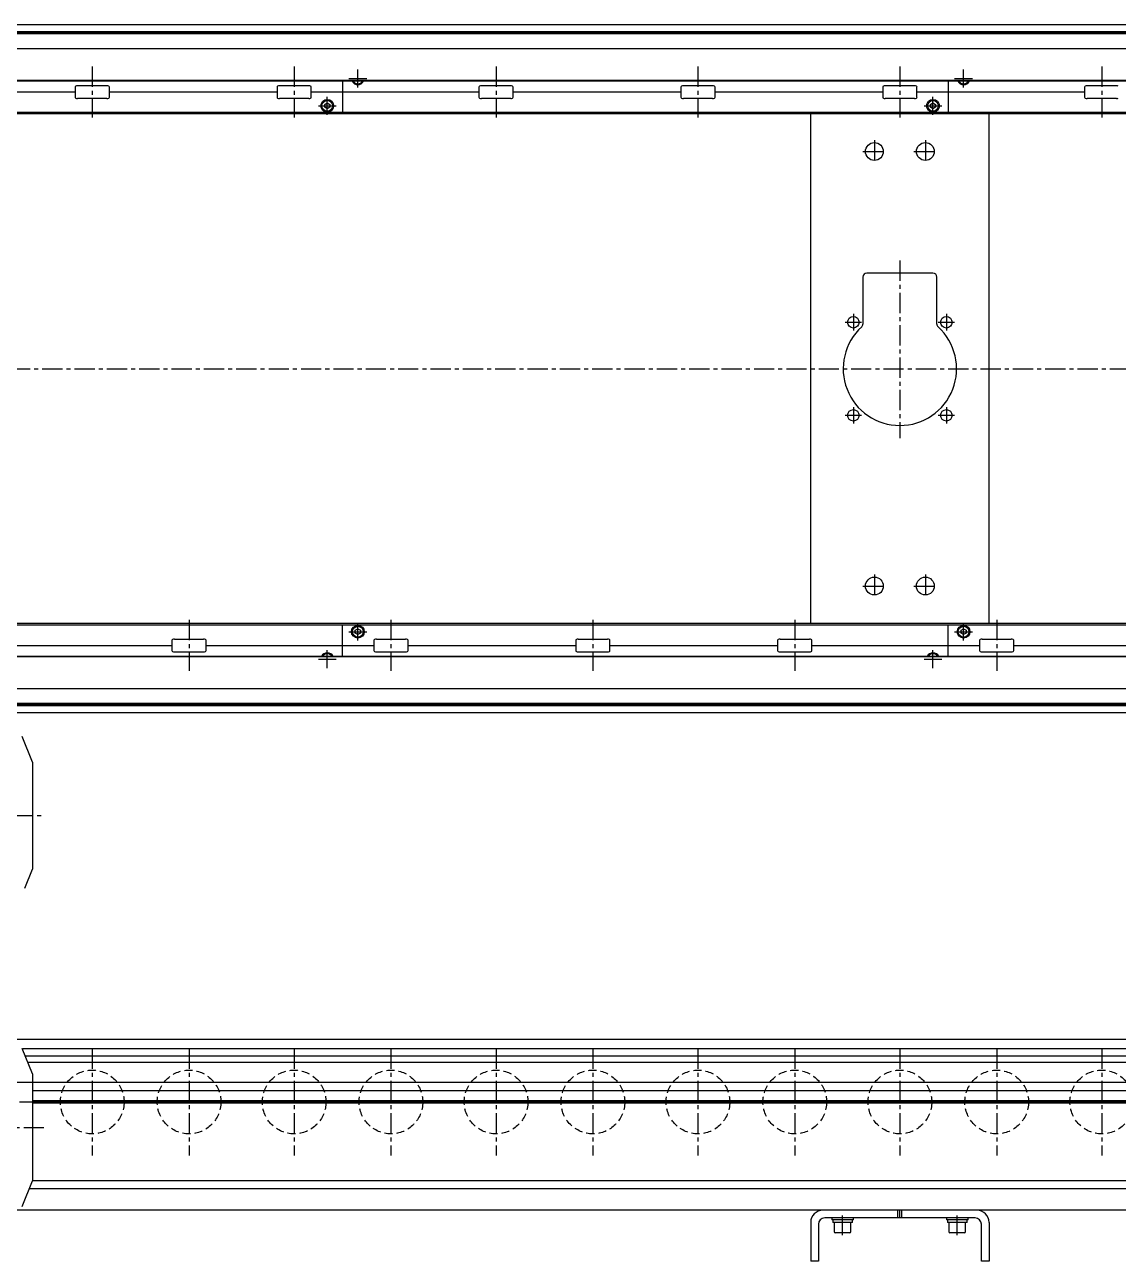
# Model space of a CAD drawing. Extents: x -10 to 3073, y -8 to 1051.
# Drawn here: x 676 to 1535, y 28 to 998 of the extents above; entities that cross this region are included whole.
import ezdxf

# ---------------------------------------------------------------- set-up
doc = ezdxf.new("R2010")
doc.units = 0
doc.header["$LTSCALE"] = 0.5
doc.linetypes.add('CENTER', pattern=[50.8, 31.75, -6.35, 6.35, -6.35])
doc.linetypes.add('DASHED', pattern=[19.05, 12.7, -6.35])
for name, color, linetype in [('MSM_CENTER', 1, 'CENTER'), ('MSM_CONTINUOUS', 7, 'CONTINUOUS'), ('MSM_DASHED', 4, 'DASHED')]:
    doc.layers.add(name, color=color, linetype=linetype)

msp = doc.modelspace()

# ---------------------------------------------------------------- linework, layer by layer
at = {"layer": 'MSM_CENTER'}
for p, q in [((729.25, 965.5), (729.25, 925.5)), ((887.75, 965.5), (887.75, 925.5)), ((937.75, 949.25), (937.75, 963.25)), ((1046.25, 965.5), (1046.25, 925.5)), ((1204.75, 965.5), (1204.75, 925.5)), ((1363.25, 965.5), (1363.25, 925.5)), ((1413.25, 949.25), (1413.25, 963.25)), ((1521.75, 965.5), (1521.75, 925.5)), ((930.75, 956.25), (944.75, 956.25)), ((1406.25, 956.25), (1420.25, 956.25)), ((913.75, 927.75), (913.75, 941.75)), ((1389.25, 927.75), (1389.25, 941.75)), ((906.75, 934.75), (920.75, 934.75)), ((1382.25, 934.75), (1396.25, 934.75)), ((1343.25, 907.9), (1343.25, 889.9)), ((1383.25, 907.9), (1383.25, 889.9)), ((1334.25, 898.9), (1352.25, 898.9)), ((1374.25, 898.9), (1392.25, 898.9)), ((1363.25, 813.4), (1363.25, 673.9)), ((1326.75, 771.4), (1326.75, 758.4)), ((1399.75, 771.4), (1399.75, 758.4)), ((1320.25, 764.9), (1333.25, 764.9)), ((1393.25, 764.9), (1406.25, 764.9)), ((359.75, 728.4), (2365.85, 728.4)), ((1320.25, 691.9), (1333.25, 691.9)), ((1326.75, 698.4), (1326.75, 685.4)), ((1393.25, 691.9), (1406.25, 691.9)), ((1399.75, 698.4), (1399.75, 685.4)), ((1343.25, 566.9), (1343.25, 548.9)), ((1383.25, 566.9), (1383.25, 548.9)), ((1334.25, 557.9), (1352.25, 557.9)), ((1374.25, 557.9), (1392.25, 557.9)), ((805.25, 531.3), (805.25, 491.3)), ((937.75, 515.05), (937.75, 529.05)), ((963.75, 531.3), (963.75, 491.3)), ((1122.25, 531.3), (1122.25, 491.3)), ((1280.75, 531.3), (1280.75, 491.3)), ((1413.25, 515.05), (1413.25, 529.05)), ((1439.25, 531.3), (1439.25, 491.3)), ((930.75, 522.05), (944.75, 522.05)), ((1406.25, 522.05), (1420.25, 522.05)), ((913.75, 493.55), (913.75, 507.55)), ((1389.25, 493.55), (1389.25, 507.55)), ((906.75, 500.55), (920.75, 500.55)), ((1382.25, 500.55), (1396.25, 500.55)), ((362.25, 377.75), (692.25, 377.75)), ((729.25, 195), (729.25, 111)), ((805.25, 195), (805.25, 111)), ((887.75, 195), (887.75, 111)), ((963.75, 195), (963.75, 111)), ((1046.25, 195), (1046.25, 111)), ((1122.25, 195), (1122.25, 111)), ((1204.75, 195), (1204.75, 111)), ((1280.75, 195), (1280.75, 111)), ((1363.25, 195), (1363.25, 111)), ((1439.25, 195), (1439.25, 111)), ((1521.75, 195), (1521.75, 111)), ((367.25, 153), (2356.25, 153)), ((472.25, 133), (692.25, 133)), ((1318.25, 48.4), (1318.25, 64)), ((1408.25, 48.4), (1408.25, 64))]:
    msp.add_line(p, q, dxfattribs=at)
at = {"layer": 'MSM_CONTINUOUS'}
for p, q in [((2355.85, 998.4), (370.65, 998.4)), ((2354.25, 998.35), (372.25, 998.35)), ((2329.58, 992.92), (396.92, 992.92)), ((2329.58, 991.18), (396.92, 991.18)), ((2329.5, 992.05), (397, 992.05)), ((2354.25, 979.55), (372.25, 979.55)), ((2354.25, 954.15), (372.25, 954.15)), ((2354.25, 954.55), (422.25, 954.55)), ((925.75, 954.15), (925.75, 929.4)), ((937.75, 953.94), (937.39, 954.15)), ((938.11, 954.15), (937.75, 953.94)), ((1401.25, 954.15), (1401.25, 929.4)), ((1413.25, 953.94), (1412.89, 954.15)), ((1413.61, 954.15), (1413.25, 953.94)), ((715.81, 945.5), (584.19, 945.5)), ((715.81, 949.5), (715.81, 941.5)), ((740.72, 950.5), (717.78, 950.5)), ((742.69, 941.5), (742.69, 949.5)), ((874.31, 945.5), (742.69, 945.5)), ((874.31, 949.5), (874.31, 941.5)), ((899.22, 950.5), (876.28, 950.5)), ((901.19, 941.5), (901.19, 949.5)), ((1032.81, 945.5), (901.19, 945.5)), ((1032.81, 949.5), (1032.81, 941.5)), ((1057.72, 950.5), (1034.78, 950.5)), ((1059.69, 941.5), (1059.69, 949.5)), ((1191.31, 945.5), (1059.69, 945.5)), ((1191.31, 949.5), (1191.31, 941.5)), ((1216.22, 950.5), (1193.28, 950.5)), ((1218.19, 941.5), (1218.19, 949.5)), ((1349.81, 945.5), (1218.19, 945.5)), ((1349.81, 949.5), (1349.81, 941.5)), ((1374.72, 950.5), (1351.78, 950.5)), ((1376.69, 941.5), (1376.69, 949.5)), ((1508.31, 945.5), (1376.69, 945.5)), ((1508.31, 949.5), (1508.31, 941.5)), ((1533.22, 950.5), (1510.28, 950.5)), ((740.72, 940.5), (717.78, 940.5)), ((899.22, 940.5), (876.28, 940.5)), ((911.75, 935.9), (913.75, 937.06)), ((911.75, 933.6), (911.75, 935.9)), ((913.75, 932.44), (911.75, 933.6)), ((913.75, 937.06), (915.75, 935.9)), ((915.75, 933.6), (913.75, 932.44)), ((915.75, 935.9), (915.75, 933.6)), ((1057.72, 940.5), (1034.78, 940.5)), ((1216.22, 940.5), (1193.28, 940.5)), ((1374.72, 940.5), (1351.78, 940.5)), ((1387.25, 935.9), (1389.25, 937.06)), ((1387.25, 933.6), (1387.25, 935.9)), ((1389.25, 932.44), (1387.25, 933.6)), ((1389.25, 937.06), (1391.25, 935.9)), ((1391.25, 933.6), (1389.25, 932.44)), ((1391.25, 935.9), (1391.25, 933.6)), ((1533.22, 940.5), (1510.28, 940.5)), ((2352.25, 929.4), (450.25, 929.4)), ((2355.85, 928.4), (450.25, 928.4)), ((1293.25, 528.4), (1293.25, 928.4)), ((1433.25, 528.4), (1433.25, 928.4)), ((1334.25, 800.4), (1334.25, 763.5)), ((1389.25, 803.4), (1337.25, 803.4)), ((1392.25, 763.5), (1392.25, 800.4)), ((2355.85, 528.4), (450.25, 528.4)), ((450.25, 527.4), (2352.25, 527.4)), ((925.75, 502.65), (925.75, 527.4)), ((935.75, 523.2), (937.75, 524.36)), ((937.75, 524.36), (939.75, 523.2)), ((1401.25, 502.65), (1401.25, 527.4)), ((1411.25, 523.2), (1413.25, 524.36)), ((1413.25, 524.36), (1415.25, 523.2)), ((791.81, 515.3), (791.81, 507.3)), ((793.78, 516.3), (816.72, 516.3)), ((818.69, 507.3), (818.69, 515.3)), ((935.75, 520.9), (935.75, 523.2)), ((937.75, 519.74), (935.75, 520.9)), ((939.75, 520.9), (937.75, 519.74)), ((939.75, 523.2), (939.75, 520.9)), ((950.31, 515.3), (950.31, 507.3)), ((952.28, 516.3), (975.22, 516.3)), ((977.19, 507.3), (977.19, 515.3)), ((1108.81, 515.3), (1108.81, 507.3)), ((1110.78, 516.3), (1133.72, 516.3)), ((1135.69, 507.3), (1135.69, 515.3)), ((1267.31, 515.3), (1267.31, 507.3)), ((1269.28, 516.3), (1292.22, 516.3)), ((1294.19, 507.3), (1294.19, 515.3)), ((1411.25, 520.9), (1411.25, 523.2)), ((1413.25, 519.74), (1411.25, 520.9)), ((1415.25, 520.9), (1413.25, 519.74)), ((1415.25, 523.2), (1415.25, 520.9)), ((1425.81, 515.3), (1425.81, 507.3)), ((1427.78, 516.3), (1450.72, 516.3)), ((1452.69, 507.3), (1452.69, 515.3)), ((660.19, 511.3), (791.81, 511.3)), ((793.78, 506.3), (816.72, 506.3)), ((818.69, 511.3), (950.31, 511.3)), ((952.28, 506.3), (975.22, 506.3)), ((977.19, 511.3), (1108.81, 511.3)), ((1110.78, 506.3), (1133.72, 506.3)), ((1135.69, 511.3), (1267.31, 511.3)), ((1269.28, 506.3), (1292.22, 506.3)), ((1294.19, 511.3), (1425.81, 511.3)), ((1427.78, 506.3), (1450.72, 506.3)), ((1452.69, 511.3), (1584.31, 511.3)), ((2354.25, 502.65), (372.25, 502.65)), ((2354.25, 502.25), (422.25, 502.25)), ((913.39, 502.65), (913.75, 502.86)), ((913.75, 502.86), (914.11, 502.65)), ((1388.89, 502.65), (1389.25, 502.86)), ((1389.25, 502.86), (1389.61, 502.65)), ((2354.25, 477.25), (372.25, 477.25)), ((2355.85, 458.4), (370.65, 458.4)), ((2354.25, 458.45), (372.25, 458.45)), ((2329.58, 465.62), (396.92, 465.62)), ((2329.58, 463.88), (396.92, 463.88)), ((2329.5, 464.75), (397, 464.75)), ((682.25, 419.75), (674.25, 439.75)), ((682.25, 419.75), (682.25, 335.75)), ((676.25, 320.75), (682.25, 335.75)), ((2354.25, 202), (372.25, 202)), ((682.25, 175), (674.25, 195)), ((2354.25, 194.6), (674.41, 194.6)), ((2238.25, 189), (676.65, 189)), ((2238.25, 184), (678.65, 184)), ((682.25, 175), (682.25, 91)), ((2138.25, 168.25), (667.25, 168.25)), ((2138.25, 161.75), (682.25, 161.75)), ((2138.25, 153.87), (682.25, 153.87)), ((2138.25, 153), (682.25, 153)), ((2138.25, 152.13), (682.25, 152.13)), ((674.25, 71), (682.25, 91)), ((2138.25, 91.25), (682.25, 91.25)), ((2138.25, 84.75), (679.75, 84.75)), ((2355.85, 68), (472.25, 68)), ((1361.75, 62), (1361.75, 68)), ((1363.25, 62), (1363.25, 68)), ((1364.75, 62), (1364.75, 68)), ((1293.25, 58.5), (1293.25, 28)), ((1422.25, 62), (1304.25, 62)), ((1309.75, 62), (1309.75, 60.4)), ((1326.75, 60.4), (1309.75, 60.4)), ((1310.55, 60.4), (1310.55, 58.4)), ((1325.95, 58.4), (1310.55, 58.4)), ((1311.75, 58.4), (1311.75, 51.2)), ((1324.75, 51.2), (1324.75, 58.4)), ((1325.95, 58.4), (1325.95, 60.4)), ((1326.75, 60.4), (1326.75, 62)), ((1399.75, 62), (1399.75, 60.4)), ((1416.75, 60.4), (1399.75, 60.4)), ((1400.55, 60.4), (1400.55, 58.4)), ((1415.95, 58.4), (1400.55, 58.4)), ((1401.75, 58.4), (1401.75, 51.2)), ((1414.75, 51.2), (1414.75, 58.4)), ((1415.95, 58.4), (1415.95, 60.4)), ((1416.75, 60.4), (1416.75, 62)), ((1433.25, 58.5), (1433.25, 28)), ((1299.25, 57), (1299.25, 28)), ((1323.95, 50.4), (1312.55, 50.4)), ((1413.95, 50.4), (1402.55, 50.4)), ((1427.25, 28), (1427.25, 57)), ((1299.25, 28), (1293.25, 28)), ((1433.25, 28), (1427.25, 28))]:
    msp.add_line(p, q, dxfattribs=at)
for centre, radius in [((913.75, 934.75), 5), ((913.75, 934.75), 4.25), ((1389.25, 934.75), 5), ((1389.25, 934.75), 4.25), ((1343.25, 898.9), 7), ((1383.25, 898.9), 7), ((1326.75, 764.9), 4.5), ((1399.75, 764.9), 4.5), ((1326.75, 691.9), 4.5), ((1399.75, 691.9), 4.5), ((1343.25, 557.9), 7), ((1383.25, 557.9), 7), ((937.75, 522.05), 5), ((937.75, 522.05), 4.25), ((1413.25, 522.05), 5), ((1413.25, 522.05), 4.25)]:
    msp.add_circle(centre, radius, dxfattribs=at)
for centre, radius, start, end in [((937.75, 956.25), 5, 204.83459, 335.16541), ((937.75, 956.25), 4.25, 209.61158, 330.38842), ((1413.25, 956.25), 5, 204.83459, 335.16541), ((1413.25, 956.25), 4.25, 209.61158, 330.38842), ((716.68, 949.38), 0.882, 115.53281, 172.10275), ((716.68, 941.62), 0.882, 187.89725, 244.46719), ((717.76, 947.09), 3.41, 89.66873, 115.24537), ((740.74, 947.09), 3.41, 64.75463, 90.33127), ((741.82, 949.38), 0.882, 7.89725, 64.46719), ((741.82, 941.62), 0.882, 295.53281, 352.10275), ((875.18, 949.38), 0.882, 115.53281, 172.10275), ((875.18, 941.62), 0.882, 187.89725, 244.46719), ((876.26, 947.09), 3.41, 89.66873, 115.24537), ((899.24, 947.09), 3.41, 64.75463, 90.33127), ((900.32, 949.38), 0.882, 7.89725, 64.46719), ((900.32, 941.62), 0.882, 295.53281, 352.10275), ((1033.68, 949.38), 0.882, 115.53281, 172.10275), ((1033.68, 941.62), 0.882, 187.89725, 244.46719), ((1034.76, 947.09), 3.41, 89.66873, 115.24537), ((1057.74, 947.09), 3.41, 64.75463, 90.33127), ((1058.82, 949.38), 0.882, 7.89725, 64.46719), ((1058.82, 941.62), 0.882, 295.53281, 352.10275), ((1192.18, 949.38), 0.882, 115.53281, 172.10275), ((1192.18, 941.62), 0.882, 187.89725, 244.46719), ((1193.26, 947.09), 3.41, 89.66873, 115.24537), ((1216.24, 947.09), 3.41, 64.75463, 90.33127), ((1217.32, 949.38), 0.882, 7.89725, 64.46719), ((1217.32, 941.62), 0.882, 295.53281, 352.10275), ((1350.68, 949.38), 0.882, 115.53281, 172.10275), ((1350.68, 941.62), 0.882, 187.89725, 244.46719), ((1351.76, 947.09), 3.41, 89.66873, 115.24537), ((1374.74, 947.09), 3.41, 64.75463, 90.33127), ((1375.82, 949.38), 0.882, 7.89725, 64.46719), ((1375.82, 941.62), 0.882, 295.53281, 352.10275), ((1509.18, 949.38), 0.882, 115.53281, 172.10275), ((1509.18, 941.62), 0.882, 187.89725, 244.46719), ((1510.26, 947.09), 3.41, 89.66873, 115.24537), ((1533.24, 947.09), 3.41, 64.75463, 90.33127), ((717.76, 943.91), 3.41, 244.75463, 270.33127), ((740.74, 943.91), 3.41, 269.66873, 295.24537), ((876.26, 943.91), 3.41, 244.75463, 270.33127), ((899.24, 943.91), 3.41, 269.66873, 295.24537), ((1034.76, 943.91), 3.41, 244.75463, 270.33127), ((1057.74, 943.91), 3.41, 269.66873, 295.24537), ((1193.26, 943.91), 3.41, 244.75463, 270.33127), ((1216.24, 943.91), 3.41, 269.66873, 295.24537), ((1351.76, 943.91), 3.41, 244.75463, 270.33127), ((1374.74, 943.91), 3.41, 269.66873, 295.24537), ((1510.26, 943.91), 3.41, 244.75463, 270.33127), ((1533.24, 943.91), 3.41, 269.66873, 295.24537), ((1337.25, 800.4), 3, 90, 180), ((1389.25, 800.4), 3, 0, 90), ((1363.25, 728.4), 44.5, 132.35205, 47.64795), ((1331.25, 763.5), 3, 312.35205, 360), ((1395.25, 763.5), 3, 180, 227.64795), ((792.68, 515.18), 0.882, 115.53281, 172.10275), ((793.76, 512.89), 3.41, 89.66873, 115.24537), ((816.74, 512.89), 3.41, 64.75463, 90.33127), ((817.82, 515.18), 0.882, 7.89725, 64.46719), ((951.18, 515.18), 0.882, 115.53281, 172.10275), ((952.26, 512.89), 3.41, 89.66873, 115.24537), ((975.24, 512.89), 3.41, 64.75463, 90.33127), ((976.32, 515.18), 0.882, 7.89725, 64.46719), ((1109.68, 515.18), 0.882, 115.53281, 172.10275), ((1110.76, 512.89), 3.41, 89.66873, 115.24537), ((1133.74, 512.89), 3.41, 64.75463, 90.33127), ((1134.82, 515.18), 0.882, 7.89725, 64.46719), ((1268.18, 515.18), 0.882, 115.53281, 172.10275), ((1269.26, 512.89), 3.41, 89.66873, 115.24537), ((1292.24, 512.89), 3.41, 64.75463, 90.33127), ((1293.32, 515.18), 0.882, 7.89725, 64.46719), ((1426.68, 515.18), 0.882, 115.53281, 172.10275), ((1427.76, 512.89), 3.41, 89.66873, 115.24537), ((1450.74, 512.89), 3.41, 64.75463, 90.33127), ((1451.82, 515.18), 0.882, 7.89725, 64.46719), ((792.68, 507.42), 0.882, 187.89725, 244.46719), ((793.76, 509.71), 3.41, 244.75463, 270.33127), ((816.74, 509.71), 3.41, 269.66873, 295.24537), ((817.82, 507.42), 0.882, 295.53281, 352.10275), ((913.75, 500.55), 5, 24.83459, 155.16541), ((913.75, 500.55), 4.25, 29.61158, 150.38842), ((951.18, 507.42), 0.882, 187.89725, 244.46719), ((952.26, 509.71), 3.41, 244.75463, 270.33127), ((975.24, 509.71), 3.41, 269.66873, 295.24537), ((976.32, 507.42), 0.882, 295.53281, 352.10275), ((1109.68, 507.42), 0.882, 187.89725, 244.46719), ((1110.76, 509.71), 3.41, 244.75463, 270.33127), ((1133.74, 509.71), 3.41, 269.66873, 295.24537), ((1134.82, 507.42), 0.882, 295.53281, 352.10275), ((1268.18, 507.42), 0.882, 187.89725, 244.46719), ((1269.26, 509.71), 3.41, 244.75463, 270.33127), ((1292.24, 509.71), 3.41, 269.66873, 295.24537), ((1293.32, 507.42), 0.882, 295.53281, 352.10275), ((1389.25, 500.55), 5, 24.83459, 155.16541), ((1389.25, 500.55), 4.25, 29.61158, 150.38842), ((1426.68, 507.42), 0.882, 187.89725, 244.46719), ((1427.76, 509.71), 3.41, 244.75463, 270.33127), ((1450.74, 509.71), 3.41, 269.66873, 295.24537), ((1451.82, 507.42), 0.882, 295.53281, 352.10275), ((1302.75, 58.5), 9.5, 90, 180), ((1423.75, 58.5), 9.5, 0, 90), ((1304.25, 57), 5, 90, 180), ((1422.25, 57), 5, 0, 90), ((1312.55, 51.2), 0.8, 180, 270), ((1323.95, 51.2), 0.8, 270, 0), ((1402.55, 51.2), 0.8, 180, 270), ((1413.95, 51.2), 0.8, 270, 0)]:
    msp.add_arc(centre, radius, start, end, dxfattribs=at)
at = {"layer": 'MSM_DASHED'}
for centre in [(729.25, 153), (805.25, 153), (887.75, 153), (963.75, 153), (1046.25, 153), (1122.25, 153), (1204.75, 153), (1280.75, 153), (1363.25, 153), (1439.25, 153), (1521.75, 153)]:
    msp.add_circle(centre, 25, dxfattribs=at)

doc.saveas('drawing.dxf')
